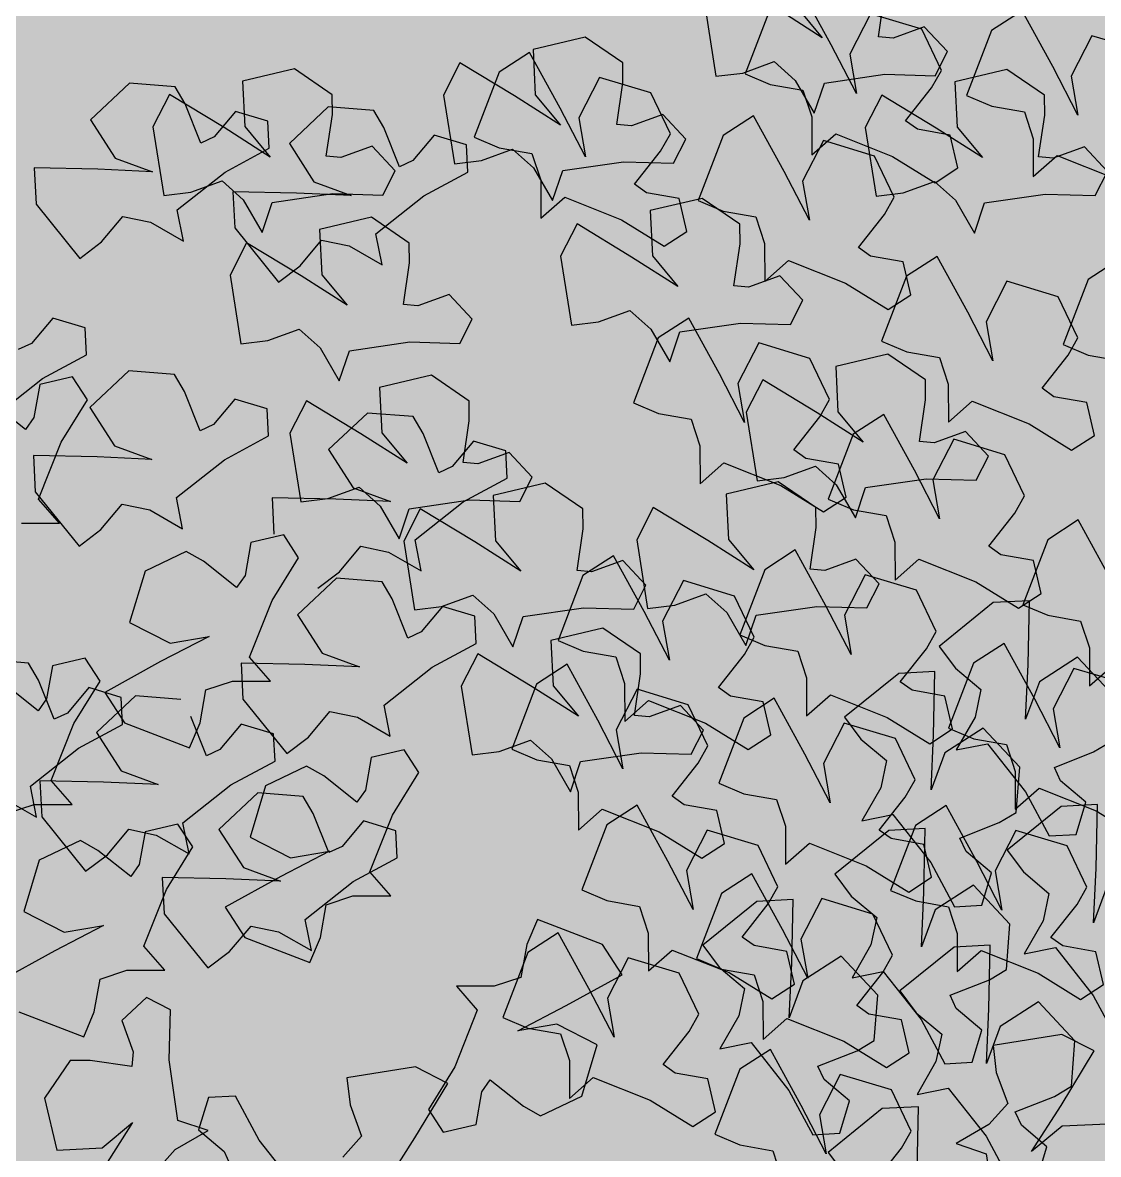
# Model space of a CAD drawing. Header units: millimetres. Extents: x 441061 to 442903, y 4515148 to 4515613.
# Drawn here: x 441697.005 to 441698.52, y 4515583.593 to 4515585.186 of the extents above; entities that cross this region are included whole.
import ezdxf

# ---------------------------------------------------------------- set-up
doc = ezdxf.new("R2010")
doc.units = ezdxf.units.MM
doc.layers.add('01_cesped', color=7, linetype='Continuous', true_color=0x659a66)
doc.layers.add('01_cipres', color=7, linetype='Continuous')
doc.layers.add('ARBOLES2', color=98, linetype='Continuous')

# ---------------------------------------------------------------- blocks, each defined once
blk = doc.blocks.new('A$C7D532128')
at = {"layer": 'ARBOLES2', "color": 96}
for p, q in [((0.61419, 0.75339), (0.60865, 0.79128)), ((0.99011, 0.77232), (0.97169, 0.74348)), ((0.6836, 0.77063), (0.66725, 0.74991)), ((0.74776, 0.75143), (0.74228, 0.76813)), ((1.13331, 0.76386), (1.12158, 0.75076)), ((1.14829, 0.73387), (1.16671, 0.76271)), ((0.56673, 0.73613), (0.58579, 0.75199)), ((0.58579, 0.75199), (0.56737, 0.72316)), ((0.63299, 0.74702), (0.61419, 0.75339)), ((0.7143, 0.75344), (0.73006, 0.72307)), ((0.7185, 0.72901), (0.7143, 0.75344)), ((0.76825, 0.74781), (0.74776, 0.75143)), ((1.00509, 0.74233), (1.01682, 0.75543)), ((1.12158, 0.75076), (1.10109, 0.73884)), ((1.19575, 0.75113), (1.16735, 0.74973)), ((1.20342, 0.71858), (1.19575, 0.75113)), ((0.6125, 0.7351), (0.63299, 0.74702)), ((0.66725, 0.74991), (0.66118, 0.73913)), ((0.78393, 0.74114), (0.76825, 0.74781)), ((0.97169, 0.74348), (0.95102, 0.70936)), ((1.16735, 0.74973), (1.14829, 0.73387)), ((0.66118, 0.73913), (0.67349, 0.71335)), ((0.76832, 0.70049), (0.78393, 0.74114)), ((1.0122, 0.72278), (1.00509, 0.74233)), ((1.10109, 0.73884), (1.11989, 0.73248)), ((0.53833, 0.73473), (0.56673, 0.73613)), ((0.60077, 0.722), (0.6125, 0.7351)), ((0.7978, 0.73633), (0.78357, 0.72708)), ((0.82445, 0.71986), (0.7978, 0.73633)), ((1.11989, 0.73248), (1.12543, 0.69458)), ((0.56737, 0.72316), (0.5467, 0.68904)), ((0.70551, 0.70371), (0.7185, 0.72901)), ((0.73006, 0.72307), (0.74927, 0.68812)), ((0.78357, 0.72708), (0.78837, 0.70652)), ((1.01428, 0.70586), (1.0122, 0.72278)), ((0.60788, 0.70245), (0.60077, 0.722)), ((0.86003, 0.70571), (0.82445, 0.71986)), ((0.87495, 0.71881), (0.86003, 0.70571)), ((0.87502, 0.6951), (0.87495, 0.71881)), ((1.18725, 0.69503), (1.20342, 0.71858)), ((0.67349, 0.71335), (0.70551, 0.70371)), ((0.95102, 0.70936), (0.97126, 0.69905)), ((0.60995, 0.68554), (0.60788, 0.70245)), ((0.78837, 0.70652), (0.80885, 0.7029)), ((0.80885, 0.7029), (0.81635, 0.6976)), ((0.97126, 0.69905), (1.01428, 0.70586)), ((0.67665, 0.69938), (0.66241, 0.69013)), ((0.7033, 0.68291), (0.67665, 0.69938)), ((0.74927, 0.68812), (0.76832, 0.70049)), ((0.81635, 0.6976), (0.79999, 0.67688)), ((0.8805, 0.6784), (0.87502, 0.6951)), ((1.12543, 0.69458), (1.12449, 0.66327)), ((1.14791, 0.68956), (1.14876, 0.6987)), ((1.14876, 0.6987), (1.17488, 0.6949)), ((1.17488, 0.6949), (1.18725, 0.69503)), ((0.5467, 0.68904), (0.56694, 0.67873)), ((0.66241, 0.69013), (0.66721, 0.66957)), ((1.15502, 0.67001), (1.14791, 0.68956)), ((0.56694, 0.67873), (0.60995, 0.68554)), ((0.73888, 0.66876), (0.7033, 0.68291)), ((0.75379, 0.68186), (0.73888, 0.66876)), ((0.75387, 0.65815), (0.75379, 0.68186)), ((0.84704, 0.68042), (0.8628, 0.65004)), ((0.85125, 0.65598), (0.84704, 0.68042)), ((0.79999, 0.67688), (0.79392, 0.6661)), ((0.90099, 0.67478), (0.8805, 0.6784)), ((0.91668, 0.66812), (0.90099, 0.67478)), ((0.66721, 0.66957), (0.6877, 0.66595)), ((0.6877, 0.66595), (0.69519, 0.66065)), ((0.79392, 0.6661), (0.80623, 0.64032)), ((0.90106, 0.62746), (0.91668, 0.66812)), ((1.13961, 0.65557), (1.15502, 0.67001)), ((0.69519, 0.66065), (0.67884, 0.63993)), ((1.12449, 0.66327), (1.13961, 0.65557)), ((0.55515, 0.65676), (0.54091, 0.64752)), ((0.5818, 0.6403), (0.55515, 0.65676)), ((0.74838, 0.65652), (0.73414, 0.64727)), ((0.77502, 0.64005), (0.74838, 0.65652)), ((0.75935, 0.64145), (0.75387, 0.65815)), ((0.83826, 0.63068), (0.85125, 0.65598)), ((0.54091, 0.64752), (0.54571, 0.62695)), ((0.73414, 0.64727), (0.73894, 0.62671)), ((0.8628, 0.65004), (0.88202, 0.61509)), ((0.61738, 0.62614), (0.5818, 0.6403)), ((0.6323, 0.63925), (0.61738, 0.62614)), ((0.63237, 0.61554), (0.6323, 0.63925)), ((0.67884, 0.63993), (0.67277, 0.62915)), ((0.72589, 0.64346), (0.74165, 0.61309)), ((0.73009, 0.61903), (0.72589, 0.64346)), ((0.77984, 0.63783), (0.75935, 0.64145)), ((0.81061, 0.6259), (0.77502, 0.64005)), ((0.79552, 0.63117), (0.77984, 0.63783)), ((0.80623, 0.64032), (0.83826, 0.63068)), ((0.82552, 0.639), (0.81061, 0.6259)), ((0.8256, 0.61529), (0.82552, 0.639)), ((0.77991, 0.59051), (0.79552, 0.63117)), ((1.10115, 0.63706), (1.08754, 0.6268)), ((1.12856, 0.60321), (1.10115, 0.63706)), ((0.54571, 0.62695), (0.5662, 0.62333)), ((0.5662, 0.62333), (0.5737, 0.61803)), ((0.67277, 0.62915), (0.68508, 0.60337)), ((0.73894, 0.62671), (0.75943, 0.62309)), ((0.75943, 0.62309), (0.76692, 0.61779)), ((0.88202, 0.61509), (0.90106, 0.62746)), ((1.03638, 0.62627), (1.04028, 0.6068)), ((1.05695, 0.61448), (1.03638, 0.62627)), ((1.08754, 0.6268), (1.07416, 0.61087)), ((0.5737, 0.61803), (0.55734, 0.59731)), ((0.7171, 0.59373), (0.73009, 0.61903)), ((0.76692, 0.61779), (0.75057, 0.59707)), ((0.63785, 0.59883), (0.63237, 0.61554)), ((0.74165, 0.61309), (0.76086, 0.57814)), ((0.83108, 0.59859), (0.8256, 0.61529)), ((1.07416, 0.61087), (1.05695, 0.61448)), ((0.68508, 0.60337), (0.7171, 0.59373)), ((1.04028, 0.6068), (1.01023, 0.58306)), ((1.12975, 0.58053), (1.12856, 0.60321)), ((0.55734, 0.59731), (0.55127, 0.58654)), ((0.60439, 0.60085), (0.62015, 0.57048)), ((0.6086, 0.57641), (0.60439, 0.60085)), ((0.65834, 0.59521), (0.63785, 0.59883)), ((0.67403, 0.58855), (0.65834, 0.59521)), ((0.75057, 0.59707), (0.7445, 0.58629)), ((0.79761, 0.60061), (0.81338, 0.57023)), ((0.80182, 0.57617), (0.79761, 0.60061)), ((0.85156, 0.59497), (0.83108, 0.59859)), ((0.86725, 0.58831), (0.85156, 0.59497)), ((0.66263, 0.58964), (0.6484, 0.58039)), ((0.65841, 0.5479), (0.67403, 0.58855)), ((0.68928, 0.57317), (0.66263, 0.58964)), ((0.76086, 0.57814), (0.77991, 0.59051)), ((0.85164, 0.54765), (0.86725, 0.58831)), ((0.55127, 0.58654), (0.56358, 0.56075)), ((0.7445, 0.58629), (0.75681, 0.56051)), ((1.01023, 0.58306), (0.98264, 0.56821)), ((1.05568, 0.5829), (1.08987, 0.58137)), ((1.07895, 0.57433), (1.05568, 0.5829)), ((1.08987, 0.58137), (1.12975, 0.58053)), ((0.5956, 0.55112), (0.6086, 0.57641)), ((0.6484, 0.58039), (0.6532, 0.55982)), ((0.78883, 0.55087), (0.80182, 0.57617)), ((1.09436, 0.55043), (1.07895, 0.57433)), ((1.17767, 0.57651), (1.16406, 0.56626)), ((1.20507, 0.54266), (1.17767, 0.57651)), ((0.62015, 0.57048), (0.63936, 0.53552)), ((0.72486, 0.55901), (0.68928, 0.57317)), ((0.73978, 0.57212), (0.72486, 0.55901)), ((0.73985, 0.54841), (0.73978, 0.57212)), ((0.79222, 0.5684), (0.77799, 0.55915)), ((0.81887, 0.55193), (0.79222, 0.5684)), ((0.81338, 0.57023), (0.83259, 0.53528)), ((0.98264, 0.56821), (0.98353, 0.55126)), ((0.56358, 0.56075), (0.5956, 0.55112)), ((0.6532, 0.55982), (0.67368, 0.5562)), ((0.75681, 0.56051), (0.78883, 0.55087)), ((1.00374, 0.54514), (1.01712, 0.56107)), ((1.01712, 0.56107), (1.02546, 0.56491)), ((1.02546, 0.56491), (1.03522, 0.54039)), ((1.1129, 0.56572), (1.11679, 0.54625)), ((1.13347, 0.55393), (1.1129, 0.56572)), ((1.16406, 0.56626), (1.15068, 0.55032)), ((0.54551, 0.53885), (0.51886, 0.55532)), ((0.67368, 0.5562), (0.68118, 0.5509)), ((0.77799, 0.55915), (0.78279, 0.53858)), ((1.15068, 0.55032), (1.13347, 0.55393)), ((0.63936, 0.53552), (0.65841, 0.5479)), ((0.68118, 0.5509), (0.66482, 0.53018)), ((0.74533, 0.5317), (0.73985, 0.54841)), ((0.85446, 0.53777), (0.81887, 0.55193)), ((0.83259, 0.53528), (0.85164, 0.54765)), ((0.86937, 0.55088), (0.85446, 0.53777)), ((0.86945, 0.52717), (0.86937, 0.55088)), ((0.98353, 0.55126), (1.00374, 0.54514)), ((1.07, 0.52751), (1.09436, 0.55043)), ((1.11679, 0.54625), (1.08674, 0.52251)), ((0.58109, 0.5247), (0.54551, 0.53885)), ((0.78279, 0.53858), (0.80328, 0.53497)), ((1.03522, 0.54039), (1.04152, 0.52974)), ((1.20627, 0.51998), (1.20507, 0.54266)), ((1.20832, 0.54285), (1.21221, 0.52338)), ((1.22889, 0.53106), (1.20832, 0.54285)), ((0.596, 0.5378), (0.58109, 0.5247)), ((0.59608, 0.5141), (0.596, 0.5378)), ((0.71187, 0.53372), (0.72763, 0.50335)), ((0.71608, 0.50928), (0.71187, 0.53372)), ((0.76582, 0.52808), (0.74533, 0.5317)), ((0.80328, 0.53497), (0.81077, 0.52966)), ((0.66482, 0.53018), (0.65875, 0.51941)), ((0.78151, 0.52142), (0.76582, 0.52808)), ((0.81077, 0.52966), (0.79442, 0.50894)), ((0.87493, 0.51046), (0.86945, 0.52717)), ((1.04152, 0.52974), (1.07, 0.52751)), ((0.65875, 0.51941), (0.67106, 0.49362)), ((0.76589, 0.48077), (0.78151, 0.52142)), ((1.08674, 0.52251), (1.05916, 0.50767)), ((1.1322, 0.52235), (1.16638, 0.52082)), ((1.15547, 0.51378), (1.1322, 0.52235)), ((1.16638, 0.52082), (1.20627, 0.51998)), ((1.21221, 0.52338), (1.18216, 0.49965)), ((0.60156, 0.49739), (0.59608, 0.5141)), ((0.84146, 0.51248), (0.85723, 0.48211)), ((0.84567, 0.48804), (0.84146, 0.51248)), ((0.89541, 0.50684), (0.87493, 0.51046)), ((1.17088, 0.48988), (1.15547, 0.51378)), ((0.70309, 0.48399), (0.71608, 0.50928)), ((0.72763, 0.50335), (0.74685, 0.46839)), ((0.79442, 0.50894), (0.78835, 0.49817)), ((0.9111, 0.50018), (0.89541, 0.50684)), ((1.05182, 0.50288), (1.03821, 0.49262)), ((1.07922, 0.46903), (1.05182, 0.50288)), ((1.05916, 0.50767), (1.06005, 0.49072)), ((1.09364, 0.50052), (1.10197, 0.50436)), ((1.10197, 0.50436), (1.11174, 0.47984)), ((0.5681, 0.49941), (0.58386, 0.46904)), ((0.5723, 0.47497), (0.5681, 0.49941)), ((0.62205, 0.49377), (0.60156, 0.49739)), ((0.64946, 0.49684), (0.63523, 0.4876)), ((0.67611, 0.48038), (0.64946, 0.49684)), ((0.76321, 0.50044), (0.74898, 0.4912)), ((0.78986, 0.48398), (0.76321, 0.50044)), ((0.78835, 0.49817), (0.80066, 0.47239)), ((0.89549, 0.45953), (0.9111, 0.50018)), ((1.08026, 0.48459), (1.09364, 0.50052)), ((1.18216, 0.49965), (1.15457, 0.4848)), ((0.63773, 0.48711), (0.62205, 0.49377)), ((0.67106, 0.49362), (0.70309, 0.48399)), ((0.74898, 0.4912), (0.75378, 0.47063)), ((0.98705, 0.49209), (0.99094, 0.47262)), ((1.00762, 0.4803), (0.98705, 0.49209)), ((1.03821, 0.49262), (1.02483, 0.47669)), ((1.06005, 0.49072), (1.08026, 0.48459)), ((1.14652, 0.46696), (1.17088, 0.48988)), ((0.62212, 0.44645), (0.63773, 0.48711)), ((0.63523, 0.4876), (0.64002, 0.46703)), ((0.82545, 0.46982), (0.78986, 0.48398)), ((0.84036, 0.48293), (0.82545, 0.46982)), ((0.83268, 0.46275), (0.84567, 0.48804)), ((0.84044, 0.45922), (0.84036, 0.48293)), ((0.85723, 0.48211), (0.87644, 0.44715)), ((1.15457, 0.4848), (1.15546, 0.46785)), ((1.18905, 0.47766), (1.19739, 0.4815)), ((1.19739, 0.4815), (1.20716, 0.45697)), ((0.55931, 0.44968), (0.5723, 0.47497)), ((0.71169, 0.46622), (0.67611, 0.48038)), ((0.72661, 0.47933), (0.71169, 0.46622)), ((0.72668, 0.45562), (0.72661, 0.47933)), ((0.74685, 0.46839), (0.76589, 0.48077)), ((1.02483, 0.47669), (1.00762, 0.4803)), ((1.17567, 0.46172), (1.18905, 0.47766)), ((0.58386, 0.46904), (0.60307, 0.43408)), ((0.75378, 0.47063), (0.77427, 0.46701)), ((0.80066, 0.47239), (0.83268, 0.46275)), ((0.99094, 0.47262), (0.96089, 0.44888)), ((1.08041, 0.44634), (1.07922, 0.46903)), ((1.11804, 0.46919), (1.14652, 0.46696)), ((1.15546, 0.46785), (1.17567, 0.46172)), ((0.54957, 0.46052), (0.53466, 0.44742)), ((0.54965, 0.43681), (0.54957, 0.46052)), ((0.64002, 0.46703), (0.66051, 0.46341)), ((0.66051, 0.46341), (0.66801, 0.45811)), ((0.78176, 0.46171), (0.76541, 0.44099)), ((0.77427, 0.46701), (0.78176, 0.46171)), ((0.52729, 0.45931), (0.55931, 0.44968)), ((0.66801, 0.45811), (0.65165, 0.43739)), ((0.73216, 0.43891), (0.72668, 0.45562)), ((0.84592, 0.44251), (0.84044, 0.45922)), ((0.87644, 0.44715), (0.89549, 0.45953)), ((1.20716, 0.45697), (1.21345, 0.44633)), ((0.60307, 0.43408), (0.62212, 0.44645)), ((0.96089, 0.44888), (0.93331, 0.43403)), ((1.00635, 0.44872), (1.04053, 0.44718)), ((1.02962, 0.44014), (1.00635, 0.44872)), ((1.04053, 0.44718), (1.08041, 0.44634)), ((1.21345, 0.44633), (1.24194, 0.4441)), ((0.6987, 0.44093), (0.71446, 0.41056)), ((0.70291, 0.41649), (0.6987, 0.44093)), ((0.76541, 0.44099), (0.75933, 0.43022)), ((0.81245, 0.44453), (0.82822, 0.41416)), ((0.81666, 0.42009), (0.81245, 0.44453)), ((0.8664, 0.43889), (0.84592, 0.44251)), ((1.04503, 0.41625), (1.02962, 0.44014)), ((0.55513, 0.42011), (0.54965, 0.43681)), ((0.65165, 0.43739), (0.64558, 0.42662)), ((0.75265, 0.43529), (0.73216, 0.43891)), ((0.76834, 0.42863), (0.75265, 0.43529)), ((0.88209, 0.43223), (0.8664, 0.43889)), ((0.86648, 0.39158), (0.88209, 0.43223)), ((0.93331, 0.43403), (0.9342, 0.41708)), ((0.64558, 0.42662), (0.65789, 0.40083)), ((0.75272, 0.38798), (0.76834, 0.42863)), ((0.75933, 0.43022), (0.77164, 0.40443)), ((0.95441, 0.41096), (0.96778, 0.42689)), ((0.96778, 0.42689), (0.97612, 0.43073)), ((0.97612, 0.43073), (0.98589, 0.40621)), ((0.57561, 0.41649), (0.55513, 0.42011)), ((0.80367, 0.3948), (0.81666, 0.42009)), ((0.5913, 0.40983), (0.57561, 0.41649)), ((0.59411, 0.41204), (0.57988, 0.40279)), ((0.62076, 0.39557), (0.59411, 0.41204)), ((0.68992, 0.3912), (0.70291, 0.41649)), ((0.82822, 0.41416), (0.84743, 0.3792)), ((0.9342, 0.41708), (0.95441, 0.41096)), ((1.02067, 0.39333), (1.04503, 0.41625)), ((0.57569, 0.36917), (0.5913, 0.40983)), ((0.71446, 0.41056), (0.73367, 0.3756)), ((0.77164, 0.40443), (0.80367, 0.3948)), ((0.98589, 0.40621), (0.99219, 0.39556)), ((0.57988, 0.40279), (0.58468, 0.38222)), ((0.65789, 0.40083), (0.68992, 0.3912)), ((1.03245, 0.39948), (1.01883, 0.38922)), ((0.53743, 0.39175), (0.55664, 0.3568)), ((0.65634, 0.38141), (0.62076, 0.39557)), ((0.67126, 0.39452), (0.65634, 0.38141)), ((0.67133, 0.37081), (0.67126, 0.39452)), ((0.84743, 0.3792), (0.86648, 0.39158)), ((0.99219, 0.39556), (1.02067, 0.39333)), ((0.73367, 0.3756), (0.75272, 0.38798)), ((0.96768, 0.38869), (0.97157, 0.36922)), ((0.98825, 0.3769), (0.96768, 0.38869)), ((1.01883, 0.38922), (1.00546, 0.37329)), ((0.58468, 0.38222), (0.60516, 0.37861)), ((0.60516, 0.37861), (0.61266, 0.3733)), ((1.00546, 0.37329), (0.98825, 0.3769)), ((0.55664, 0.3568), (0.57569, 0.36917)), ((0.61266, 0.3733), (0.59631, 0.35258)), ((0.67682, 0.3541), (0.67133, 0.37081)), ((0.97157, 0.36922), (0.94152, 0.34548)), ((1.18173, 0.37313), (1.16812, 0.36287)), ((1.20914, 0.33928), (1.18173, 0.37313)), ((1.06104, 0.34295), (1.05985, 0.36563)), ((1.11697, 0.36234), (1.12086, 0.34287)), ((1.13753, 0.35055), (1.11697, 0.36234)), ((1.16812, 0.36287), (1.15474, 0.34694)), ((0.64335, 0.35612), (0.65911, 0.32575)), ((0.64756, 0.33168), (0.64335, 0.35612)), ((0.6973, 0.35048), (0.67682, 0.3541)), ((0.59631, 0.35258), (0.59023, 0.34181)), ((0.71299, 0.34382), (0.6973, 0.35048)), ((0.71609, 0.35177), (0.70185, 0.34252)), ((0.74274, 0.3353), (0.71609, 0.35177)), ((1.15474, 0.34694), (1.13753, 0.35055)), ((0.59023, 0.34181), (0.60254, 0.31603)), ((0.69738, 0.30317), (0.71299, 0.34382)), ((0.70185, 0.34252), (0.70665, 0.32195)), ((0.94152, 0.34548), (0.91393, 0.33063)), ((0.98698, 0.34532), (1.02116, 0.34378)), ((1.01025, 0.33675), (0.98698, 0.34532)), ((1.02116, 0.34378), (1.06104, 0.34295)), ((1.12086, 0.34287), (1.09081, 0.31913)), ((0.77832, 0.32114), (0.74274, 0.3353)), ((0.79323, 0.33425), (0.77832, 0.32114)), ((0.79331, 0.31054), (0.79323, 0.33425)), ((1.02565, 0.31285), (1.01025, 0.33675)), ((1.21033, 0.3166), (1.20914, 0.33928)), ((0.63457, 0.30639), (0.64756, 0.33168)), ((0.65911, 0.32575), (0.67833, 0.29079)), ((0.91393, 0.33063), (0.91483, 0.31368)), ((0.94841, 0.32349), (0.95675, 0.32733)), ((0.95675, 0.32733), (0.96652, 0.30281)), ((0.70665, 0.32195), (0.72714, 0.31834)), ((0.93503, 0.30756), (0.94841, 0.32349)), ((1.09081, 0.31913), (1.06322, 0.30429)), ((1.13626, 0.31897), (1.17045, 0.31744)), ((1.15953, 0.3104), (1.13626, 0.31897)), ((0.56076, 0.31319), (0.54652, 0.30394)), ((0.5874, 0.29672), (0.56076, 0.31319)), ((0.60254, 0.31603), (0.63457, 0.30639)), ((0.73463, 0.31303), (0.71828, 0.29231)), ((0.72714, 0.31834), (0.73463, 0.31303)), ((0.91483, 0.31368), (0.93503, 0.30756)), ((1.0013, 0.28993), (1.02565, 0.31285)), ((1.17045, 0.31744), (1.21033, 0.3166)), ((0.79879, 0.29383), (0.79331, 0.31054)), ((1.17494, 0.2865), (1.15953, 0.3104)), ((0.54652, 0.30394), (0.55132, 0.28338)), ((0.67833, 0.29079), (0.69738, 0.30317)), ((0.96652, 0.30281), (0.97281, 0.29216)), ((1.06322, 0.30429), (1.06411, 0.28733)), ((1.0977, 0.29714), (1.10604, 0.30098)), ((1.10604, 0.30098), (1.1158, 0.27646)), ((0.62299, 0.28257), (0.5874, 0.29672)), ((0.6379, 0.29567), (0.62299, 0.28257)), ((0.63798, 0.27196), (0.6379, 0.29567)), ((0.71828, 0.29231), (0.71221, 0.28154)), ((0.76533, 0.29585), (0.78109, 0.26548)), ((0.76953, 0.27141), (0.76533, 0.29585)), ((0.81928, 0.29021), (0.79879, 0.29383)), ((0.97281, 0.29216), (1.0013, 0.28993)), ((1.08432, 0.28121), (1.0977, 0.29714)), ((1.23477, 0.29215), (1.20472, 0.26841)), ((0.55132, 0.28338), (0.57181, 0.27976)), ((0.83496, 0.28355), (0.81928, 0.29021)), ((0.81935, 0.2429), (0.83496, 0.28355)), ((1.06411, 0.28733), (1.08432, 0.28121)), ((1.15058, 0.26358), (1.17494, 0.2865)), ((0.57181, 0.27976), (0.5793, 0.27446)), ((0.71221, 0.28154), (0.72452, 0.25576)), ((1.1158, 0.27646), (1.1221, 0.26581)), ((0.5793, 0.27446), (0.56295, 0.25374)), ((0.64346, 0.25526), (0.63798, 0.27196)), ((0.75654, 0.24612), (0.76953, 0.27141)), ((0.78109, 0.26548), (0.8003, 0.23052)), ((1.1221, 0.26581), (1.15058, 0.26358)), ((1.20472, 0.26841), (1.17713, 0.25357)), ((0.55041, 0.25372), (0.52993, 0.25734)), ((0.60999, 0.25728), (0.62576, 0.22691)), ((0.6142, 0.23284), (0.60999, 0.25728)), ((0.66394, 0.25164), (0.64346, 0.25526)), ((0.72452, 0.25576), (0.75654, 0.24612)), ((0.5661, 0.24706), (0.55041, 0.25372)), ((0.56295, 0.25374), (0.55688, 0.24296)), ((0.67963, 0.24498), (0.66394, 0.25164)), ((1.17713, 0.25357), (1.17802, 0.23662)), ((1.21161, 0.24642), (1.21995, 0.25026)), ((0.55049, 0.2064), (0.5661, 0.24706)), ((0.55688, 0.24296), (0.56919, 0.21718)), ((0.66402, 0.20432), (0.67963, 0.24498)), ((0.8003, 0.23052), (0.81935, 0.2429)), ((1.19823, 0.23049), (1.21161, 0.24642)), ((1.17802, 0.23662), (1.19823, 0.23049)), ((0.60121, 0.20755), (0.6142, 0.23284)), ((0.62576, 0.22691), (0.64497, 0.19195)), ((0.67561, 0.22518), (0.66138, 0.21593)), ((0.70226, 0.20871), (0.67561, 0.22518)), ((0.56919, 0.21718), (0.60121, 0.20755)), ((0.66138, 0.21593), (0.66618, 0.19537)), ((0.53144, 0.19403), (0.55049, 0.2064)), ((0.73784, 0.19456), (0.70226, 0.20871)), ((0.75276, 0.20766), (0.73784, 0.19456)), ((0.75283, 0.18395), (0.75276, 0.20766)), ((1.05699, 0.20801), (1.04338, 0.19776)), ((1.08439, 0.17416), (1.05699, 0.20801)), ((0.64497, 0.19195), (0.66402, 0.20432)), ((0.66618, 0.19537), (0.68666, 0.19175)), ((0.68666, 0.19175), (0.69416, 0.18645)), ((0.99222, 0.19722), (0.99611, 0.17775)), ((1.01279, 0.18543), (0.99222, 0.19722)), ((1.04338, 0.19776), (1.03, 0.18182)), ((1.18129, 0.19317), (1.16768, 0.18292)), ((1.20869, 0.15932), (1.18129, 0.19317)), ((0.69416, 0.18645), (0.6778, 0.16573)), ((0.81569, 0.18557), (0.80146, 0.17632)), ((0.84234, 0.1691), (0.81569, 0.18557)), ((1.03, 0.18182), (1.01279, 0.18543)), ((0.75831, 0.16725), (0.75283, 0.18395)), ((0.99611, 0.17775), (0.96606, 0.15401)), ((1.11652, 0.18238), (1.12042, 0.16291)), ((1.13709, 0.17059), (1.11652, 0.18238)), ((1.16768, 0.18292), (1.1543, 0.16698)), ((0.80146, 0.17632), (0.80626, 0.15576)), ((1.08558, 0.15148), (1.08439, 0.17416)), ((1.1543, 0.16698), (1.13709, 0.17059)), ((0.6778, 0.16573), (0.67173, 0.15495)), ((0.72485, 0.16927), (0.74061, 0.1389)), ((0.72906, 0.14483), (0.72485, 0.16927)), ((0.7788, 0.16363), (0.75831, 0.16725)), ((0.79449, 0.15697), (0.7788, 0.16363)), ((0.87793, 0.15495), (0.84234, 0.1691)), ((0.89284, 0.16805), (0.87793, 0.15495)), ((0.89292, 0.14435), (0.89284, 0.16805)), ((1.12042, 0.16291), (1.09037, 0.13917)), ((0.77887, 0.11631), (0.79449, 0.15697)), ((1.20989, 0.13664), (1.20869, 0.15932)), ((0.67173, 0.15495), (0.68404, 0.12917)), ((0.80626, 0.15576), (0.82675, 0.15214)), ((0.82675, 0.15214), (0.83424, 0.14684)), ((0.96606, 0.15401), (0.93848, 0.13917)), ((1.01152, 0.15385), (1.0457, 0.15232)), ((1.03479, 0.14528), (1.01152, 0.15385)), ((1.0457, 0.15232), (1.08558, 0.15148)), ((0.56981, 0.12891), (0.53423, 0.14306)), ((0.58473, 0.14201), (0.56981, 0.12891)), ((0.5848, 0.1183), (0.58473, 0.14201)), ((0.64616, 0.14587), (0.63192, 0.13662)), ((0.67281, 0.1294), (0.64616, 0.14587)), ((0.71607, 0.11954), (0.72906, 0.14483)), ((0.83424, 0.14684), (0.81789, 0.12612)), ((0.8984, 0.12764), (0.89292, 0.14435)), ((1.0502, 0.12138), (1.03479, 0.14528)), ((0.63192, 0.13662), (0.63672, 0.11606)), ((0.74061, 0.1389), (0.75982, 0.10394)), ((0.93848, 0.13917), (0.93937, 0.12222)), ((0.97295, 0.13202), (0.98129, 0.13586)), ((0.98129, 0.13586), (0.99106, 0.11134)), ((1.09037, 0.13917), (1.06278, 0.12433)), ((1.13582, 0.13901), (1.17001, 0.13748)), ((1.15909, 0.13044), (1.13582, 0.13901)), ((1.17001, 0.13748), (1.20989, 0.13664)), ((0.70839, 0.11525), (0.67281, 0.1294)), ((0.68404, 0.12917), (0.71607, 0.11954)), ((0.7233, 0.12835), (0.70839, 0.11525)), ((0.72338, 0.10464), (0.7233, 0.12835)), ((0.86493, 0.12966), (0.8807, 0.09929)), ((0.86914, 0.10522), (0.86493, 0.12966)), ((0.91888, 0.12402), (0.8984, 0.12764)), ((0.95958, 0.11609), (0.97295, 0.13202)), ((1.1745, 0.10654), (1.15909, 0.13044)), ((0.81789, 0.12612), (0.81182, 0.11534)), ((0.93457, 0.11736), (0.91888, 0.12402)), ((0.93937, 0.12222), (0.95958, 0.11609)), ((1.02584, 0.09846), (1.0502, 0.12138)), ((1.06278, 0.12433), (1.06367, 0.10738)), ((1.09726, 0.11718), (1.1056, 0.12102)), ((1.1056, 0.12102), (1.11536, 0.0965)), ((0.59029, 0.1016), (0.5848, 0.1183)), ((0.63672, 0.11606), (0.65721, 0.11244)), ((0.75982, 0.10394), (0.77887, 0.11631)), ((0.81182, 0.11534), (0.82413, 0.08956)), ((0.91896, 0.0767), (0.93457, 0.11736)), ((1.08388, 0.10125), (1.09726, 0.11718)), ((0.6647, 0.10714), (0.64835, 0.08642)), ((0.65721, 0.11244), (0.6647, 0.10714)), ((0.99106, 0.11134), (0.99736, 0.10069)), ((1.06367, 0.10738), (1.08388, 0.10125)), ((1.15014, 0.08362), (1.1745, 0.10654)), ((0.55682, 0.10361), (0.57258, 0.07324)), ((0.56103, 0.07918), (0.55682, 0.10361)), ((0.61077, 0.09798), (0.59029, 0.1016)), ((0.72886, 0.08794), (0.72338, 0.10464)), ((0.85615, 0.07993), (0.86914, 0.10522)), ((0.8807, 0.09929), (0.89991, 0.06433)), ((0.99736, 0.10069), (1.02584, 0.09846)), ((0.62646, 0.09132), (0.61077, 0.09798)), ((1.11536, 0.0965), (1.12166, 0.08585)), ((0.61085, 0.05066), (0.62646, 0.09132)), ((0.64835, 0.08642), (0.64228, 0.07564)), ((0.6954, 0.08996), (0.71116, 0.05959)), ((0.6996, 0.06552), (0.6954, 0.08996)), ((0.74935, 0.08432), (0.72886, 0.08794)), ((0.82413, 0.08956), (0.85615, 0.07993)), ((1.12166, 0.08585), (1.15014, 0.08362)), ((0.54804, 0.05388), (0.56103, 0.07918)), ((0.76503, 0.07766), (0.74935, 0.08432)), ((0.57258, 0.07324), (0.5918, 0.03829)), ((0.64228, 0.07564), (0.65459, 0.04986)), ((0.74942, 0.037), (0.76503, 0.07766)), ((0.89991, 0.06433), (0.91896, 0.0767)), ((0.68661, 0.04023), (0.6996, 0.06552)), ((0.51601, 0.06352), (0.54804, 0.05388)), ((0.71116, 0.05959), (0.73037, 0.02463)), ((0.5918, 0.03829), (0.61085, 0.05066)), ((0.65459, 0.04986), (0.68661, 0.04023))]:
    blk.add_line(p, q, dxfattribs=at)
at = {"layer": 'ARBOLES2'}
for p, q in [((1.04527, 0.77499), (1.069, 0.74494)), ((0.58241, 0.76912), (0.57629, 0.74891)), ((0.61421, 0.74242), (0.59936, 0.77001)), ((0.71316, 0.75254), (0.7029, 0.76615)), ((0.65746, 0.76382), (0.65662, 0.72394)), ((1.09099, 0.75183), (1.08715, 0.76017)), ((0.67931, 0.72513), (0.71316, 0.75254)), ((1.10693, 0.73845), (1.09099, 0.75183)), ((0.57629, 0.74891), (0.59222, 0.73553)), ((1.069, 0.74494), (1.08385, 0.71735)), ((0.63795, 0.71237), (0.61421, 0.74242)), ((0.70581, 0.74054), (0.69968, 0.72033)), ((0.72276, 0.74143), (0.70581, 0.74054)), ((0.7376, 0.71384), (0.72276, 0.74143)), ((0.95397, 0.73992), (0.9334, 0.73512)), ((0.96321, 0.72568), (0.95397, 0.73992)), ((1.1008, 0.71824), (1.10693, 0.73845)), ((0.59222, 0.73553), (0.59606, 0.72719)), ((0.89299, 0.72956), (0.8672, 0.71725)), ((0.90376, 0.72349), (0.89299, 0.72956)), ((0.9334, 0.73512), (0.92978, 0.71463)), ((0.59606, 0.72719), (0.57154, 0.71742)), ((0.65662, 0.72394), (0.67931, 0.72513)), ((0.92448, 0.70714), (0.90376, 0.72349)), ((0.94674, 0.69903), (0.96321, 0.72568)), ((0.57154, 0.71742), (0.56089, 0.71113)), ((0.65741, 0.71626), (0.63795, 0.71237)), ((0.64563, 0.69569), (0.65741, 0.71626)), ((0.69968, 0.72033), (0.71562, 0.70695)), ((0.8672, 0.71725), (0.85757, 0.68523)), ((1.08385, 0.71735), (1.1008, 0.71824)), ((0.56089, 0.71113), (0.55866, 0.68264)), ((0.76134, 0.6838), (0.7376, 0.71384)), ((0.92978, 0.71463), (0.92448, 0.70714)), ((0.71562, 0.70695), (0.71946, 0.69861)), ((0.60547, 0.6737), (0.61405, 0.69696)), ((0.61405, 0.69696), (0.61251, 0.66278)), ((0.6231, 0.69614), (0.61697, 0.67593)), ((0.64005, 0.69703), (0.6231, 0.69614)), ((0.6549, 0.66944), (0.64005, 0.69703)), ((0.64202, 0.67848), (0.64563, 0.69569)), ((0.71946, 0.69861), (0.69493, 0.68885)), ((0.93259, 0.66345), (0.94674, 0.69903)), ((0.69493, 0.68885), (0.68429, 0.68255)), ((0.78081, 0.68769), (0.76134, 0.6838)), ((0.76902, 0.66712), (0.78081, 0.68769)), ((0.5472, 0.65439), (0.53235, 0.68197)), ((0.55866, 0.68264), (0.58158, 0.65829)), ((0.68429, 0.68255), (0.68206, 0.65407)), ((0.85757, 0.68523), (0.88286, 0.67224)), ((1.17887, 0.68021), (1.17221, 0.66452)), ((1.21953, 0.6646), (1.17887, 0.68021)), ((0.58158, 0.65829), (0.60547, 0.6737)), ((0.61697, 0.67593), (0.63291, 0.66255)), ((0.65795, 0.66511), (0.64202, 0.67848)), ((0.9073, 0.67644), (0.87693, 0.66068)), ((0.88286, 0.67224), (0.9073, 0.67644)), ((0.67863, 0.63939), (0.6549, 0.66944)), ((0.72887, 0.64512), (0.73744, 0.66839)), ((0.73744, 0.66839), (0.73591, 0.63421)), ((0.76542, 0.64991), (0.76902, 0.66712)), ((0.61251, 0.66278), (0.61167, 0.6229)), ((0.63291, 0.66255), (0.63675, 0.65421)), ((0.66821, 0.65149), (0.65795, 0.66511)), ((0.87693, 0.66068), (0.84197, 0.64147)), ((0.9457, 0.64854), (0.93259, 0.66345)), ((1.17221, 0.66452), (1.16859, 0.64403)), ((0.57093, 0.62434), (0.5472, 0.65439)), ((0.63675, 0.65421), (0.61222, 0.64444)), ((0.63436, 0.62409), (0.66821, 0.65149)), ((0.68206, 0.65407), (0.70497, 0.62971)), ((0.61222, 0.64444), (0.60158, 0.63815)), ((0.70497, 0.62971), (0.72887, 0.64512)), ((0.78135, 0.63653), (0.76542, 0.64991)), ((0.90528, 0.64298), (0.92199, 0.64846)), ((0.92199, 0.64846), (0.9457, 0.64854)), ((1.19694, 0.62633), (1.2319, 0.64555)), ((0.60158, 0.63815), (0.59935, 0.60966)), ((0.6981, 0.64328), (0.67863, 0.63939)), ((0.68631, 0.62271), (0.6981, 0.64328)), ((0.84197, 0.64147), (0.85434, 0.62242)), ((0.90166, 0.62249), (0.90528, 0.64298)), ((1.15189, 0.63855), (1.12818, 0.63848)), ((1.12818, 0.63848), (1.14128, 0.62356)), ((1.16859, 0.64403), (1.15189, 0.63855)), ((0.73591, 0.63421), (0.73507, 0.59432)), ((0.7916, 0.62292), (0.78135, 0.63653)), ((1.03736, 0.63369), (1.0307, 0.61801)), ((1.07802, 0.61808), (1.03736, 0.63369)), ((0.5904, 0.62823), (0.57093, 0.62434)), ((0.57861, 0.60766), (0.5904, 0.62823)), ((0.61167, 0.6229), (0.63436, 0.62409)), ((0.64616, 0.60071), (0.65474, 0.62398)), ((0.65474, 0.62398), (0.6532, 0.5898)), ((1.14128, 0.62356), (1.12713, 0.58798)), ((1.16657, 0.61057), (1.19694, 0.62633)), ((0.68271, 0.6055), (0.68631, 0.62271)), ((0.75775, 0.59552), (0.7916, 0.62292)), ((0.85434, 0.62242), (0.895, 0.60681)), ((0.895, 0.60681), (0.90166, 0.62249)), ((1.0307, 0.61801), (1.02708, 0.59752)), ((1.09039, 0.59903), (1.07802, 0.61808)), ((0.53846, 0.58566), (0.54704, 0.60893)), ((0.54704, 0.60893), (0.5455, 0.57475)), ((0.59935, 0.60966), (0.62226, 0.58531)), ((1.19101, 0.61478), (1.16657, 0.61057)), ((1.2163, 0.60179), (1.19101, 0.61478)), ((0.57501, 0.59045), (0.57861, 0.60766)), ((0.69864, 0.59213), (0.68271, 0.6055)), ((0.61701, 0.59789), (0.61089, 0.57768)), ((0.63396, 0.59878), (0.61701, 0.59789)), ((0.62226, 0.58531), (0.64616, 0.60071)), ((0.64881, 0.5712), (0.63396, 0.59878)), ((0.73507, 0.59432), (0.75775, 0.59552)), ((1.02708, 0.59752), (1.01038, 0.59204)), ((1.05543, 0.57982), (1.09039, 0.59903)), ((1.20667, 0.56976), (1.2163, 0.60179)), ((0.59094, 0.57707), (0.57501, 0.59045)), ((0.6532, 0.5898), (0.65236, 0.54992)), ((0.70889, 0.57851), (0.69864, 0.59213)), ((1.01038, 0.59204), (0.98667, 0.59196)), ((0.98667, 0.59196), (0.99977, 0.57705)), ((1.12713, 0.58798), (1.11066, 0.56133)), ((0.5455, 0.57475), (0.54466, 0.53487)), ((0.60119, 0.56346), (0.59094, 0.57707)), ((0.61089, 0.57768), (0.62682, 0.56431)), ((0.67505, 0.55111), (0.70889, 0.57851)), ((0.99977, 0.57705), (0.98562, 0.54147)), ((1.02506, 0.56406), (1.05543, 0.57982)), ((1.14409, 0.57238), (1.14939, 0.57988)), ((1.14939, 0.57988), (1.17011, 0.56352)), ((0.67255, 0.54115), (0.64881, 0.5712)), ((1.0495, 0.56826), (1.02506, 0.56406)), ((1.07479, 0.55527), (1.0495, 0.56826)), ((1.14047, 0.5519), (1.14409, 0.57238)), ((1.18089, 0.55745), (1.20667, 0.56976)), ((0.56735, 0.53606), (0.60119, 0.56346)), ((0.62682, 0.56431), (0.63066, 0.55597)), ((1.11066, 0.56133), (1.11991, 0.5471)), ((1.17011, 0.56352), (1.18089, 0.55745)), ((0.55791, 0.55355), (0.55179, 0.53334)), ((0.57486, 0.55444), (0.55791, 0.55355)), ((0.58971, 0.52686), (0.57486, 0.55444)), ((0.63066, 0.55597), (0.60614, 0.5462)), ((1.06516, 0.52325), (1.07479, 0.55527)), ((0.60614, 0.5462), (0.59549, 0.5399)), ((0.65236, 0.54992), (0.67505, 0.55111)), ((1.11991, 0.5471), (1.14047, 0.5519)), ((0.59549, 0.5399), (0.59326, 0.51142)), ((0.69202, 0.54504), (0.67255, 0.54115)), ((0.68023, 0.52447), (0.69202, 0.54504)), ((0.98562, 0.54147), (0.96915, 0.51482)), ((1.22656, 0.54032), (1.20985, 0.53483)), ((0.54466, 0.53487), (0.56735, 0.53606)), ((0.55179, 0.53334), (0.56772, 0.51996)), ((1.00258, 0.52587), (1.00788, 0.53336)), ((1.00788, 0.53336), (1.0286, 0.51701)), ((1.20985, 0.53483), (1.18614, 0.53476)), ((1.18614, 0.53476), (1.19925, 0.51984)), ((0.61345, 0.49681), (0.58971, 0.52686)), ((0.64007, 0.50247), (0.64865, 0.52574)), ((0.64865, 0.52574), (0.64711, 0.49156)), ((0.67662, 0.50726), (0.68023, 0.52447)), ((0.87435, 0.52682), (0.86798, 0.50802)), ((0.88627, 0.50633), (0.87435, 0.52682)), ((0.99896, 0.50538), (1.00258, 0.52587)), ((0.56772, 0.51996), (0.57156, 0.51162)), ((1.0286, 0.51701), (1.03938, 0.51094)), ((1.03938, 0.51094), (1.06516, 0.52325)), ((1.19925, 0.51984), (1.18509, 0.48426)), ((0.57156, 0.51162), (0.54704, 0.50186)), ((0.59326, 0.51142), (0.61618, 0.48706)), ((0.96915, 0.51482), (0.9784, 0.50058)), ((0.69255, 0.49388), (0.67662, 0.50726)), ((0.79878, 0.50342), (0.79107, 0.48829)), ((0.83009, 0.50248), (0.79878, 0.50342)), ((0.86798, 0.50802), (0.83009, 0.50248)), ((0.89937, 0.4946), (0.88627, 0.50633)), ((0.93583, 0.50378), (0.91892, 0.50171)), ((0.94264, 0.46077), (0.93583, 0.50378)), ((0.9784, 0.50058), (0.99896, 0.50538)), ((0.54704, 0.50186), (0.53639, 0.49556)), ((0.63292, 0.5007), (0.61345, 0.49681)), ((0.61618, 0.48706), (0.64007, 0.50247)), ((0.62113, 0.48013), (0.63292, 0.5007)), ((0.91892, 0.50171), (0.89937, 0.4946)), ((1.11268, 0.49934), (1.10602, 0.48366)), ((1.15333, 0.48373), (1.11268, 0.49934)), ((0.64711, 0.49156), (0.64627, 0.45168)), ((0.70281, 0.48027), (0.69255, 0.49388)), ((0.79107, 0.48829), (0.80551, 0.47288)), ((1.10602, 0.48366), (1.1024, 0.46317)), ((1.16571, 0.46468), (1.15333, 0.48373)), ((1.18509, 0.48426), (1.16863, 0.45761)), ((0.58097, 0.45813), (0.58955, 0.4814)), ((0.58955, 0.4814), (0.58801, 0.44722)), ((0.61752, 0.46292), (0.62113, 0.48013)), ((0.66896, 0.45287), (0.70281, 0.48027)), ((0.80551, 0.47288), (0.82506, 0.47999)), ((0.82506, 0.47999), (0.83421, 0.47915)), ((0.83421, 0.47915), (0.8304, 0.45303)), ((0.86938, 0.47962), (0.89821, 0.4612)), ((0.88524, 0.46056), (0.86938, 0.47962)), ((1.20206, 0.46866), (1.20736, 0.47616)), ((1.20736, 0.47616), (1.22808, 0.45981)), ((1.19844, 0.44818), (1.20206, 0.46866)), ((0.53416, 0.46708), (0.55708, 0.44272)), ((0.63345, 0.44954), (0.61752, 0.46292)), ((0.88664, 0.43216), (0.88524, 0.46056)), ((0.89821, 0.4612), (0.93233, 0.44053)), ((0.93233, 0.44053), (0.94264, 0.46077)), ((1.1024, 0.46317), (1.08569, 0.45769)), ((1.13075, 0.44547), (1.16571, 0.46468)), ((0.55708, 0.44272), (0.58097, 0.45813)), ((1.08569, 0.45769), (1.06198, 0.45761)), ((1.06198, 0.45761), (1.07509, 0.4427)), ((1.16863, 0.45761), (1.17787, 0.44338)), ((0.58801, 0.44722), (0.58717, 0.40733)), ((0.64371, 0.43593), (0.63345, 0.44954)), ((0.64627, 0.45168), (0.66896, 0.45287)), ((0.8304, 0.45303), (0.83053, 0.44066)), ((1.17787, 0.44338), (1.19844, 0.44818)), ((0.83053, 0.44066), (0.85408, 0.42449)), ((1.07509, 0.4427), (1.06093, 0.40712)), ((1.10038, 0.42971), (1.13075, 0.44547)), ((0.60986, 0.40853), (0.64371, 0.43593)), ((0.76453, 0.43528), (0.75817, 0.41648)), ((0.77645, 0.41479), (0.76453, 0.43528)), ((0.85408, 0.42449), (0.88664, 0.43216)), ((0.91034, 0.43613), (0.90398, 0.41732)), ((0.92226, 0.41563), (0.91034, 0.43613)), ((1.12482, 0.43391), (1.10038, 0.42971)), ((1.15011, 0.42092), (1.12482, 0.43391)), ((1.14047, 0.3889), (1.15011, 0.42092)), ((0.68896, 0.41188), (0.68126, 0.39676)), ((0.72028, 0.41094), (0.68896, 0.41188)), ((0.75817, 0.41648), (0.72028, 0.41094)), ((0.78955, 0.40306), (0.77645, 0.41479)), ((0.82602, 0.41224), (0.8091, 0.41017)), ((0.83283, 0.36923), (0.82602, 0.41224)), ((0.83477, 0.41272), (0.82707, 0.3976)), ((0.86608, 0.41179), (0.83477, 0.41272)), ((0.90398, 0.41732), (0.86608, 0.41179)), ((0.93536, 0.4039), (0.92226, 0.41563)), ((0.95491, 0.41101), (0.93536, 0.4039)), ((0.97183, 0.41309), (0.95491, 0.41101)), ((0.97863, 0.37007), (0.97183, 0.41309)), ((0.58717, 0.40733), (0.60986, 0.40853)), ((0.8091, 0.41017), (0.78955, 0.40306)), ((1.06093, 0.40712), (1.04446, 0.38047)), ((0.68126, 0.39676), (0.6957, 0.38135)), ((0.82707, 0.3976), (0.84151, 0.38219)), ((1.07789, 0.39152), (1.0832, 0.39901)), ((1.0832, 0.39901), (1.10392, 0.38266)), ((1.07428, 0.37103), (1.07789, 0.39152)), ((0.6957, 0.38135), (0.71525, 0.38846)), ((0.71525, 0.38846), (0.72439, 0.38761)), ((0.72439, 0.38761), (0.72059, 0.36149)), ((0.75956, 0.38808), (0.7884, 0.36966)), ((0.77543, 0.36902), (0.75956, 0.38808)), ((0.84151, 0.38219), (0.86106, 0.3893)), ((0.86106, 0.3893), (0.8702, 0.38845)), ((0.8702, 0.38845), (0.8664, 0.36233)), ((0.90537, 0.38892), (0.93421, 0.3705)), ((0.92123, 0.36986), (0.90537, 0.38892)), ((1.10392, 0.38266), (1.11469, 0.37659)), ((1.11469, 0.37659), (1.14047, 0.3889)), ((1.04446, 0.38047), (1.05371, 0.36623)), ((0.77682, 0.34062), (0.77543, 0.36902)), ((0.7884, 0.36966), (0.82252, 0.34899)), ((0.82252, 0.34899), (0.83283, 0.36923)), ((0.92263, 0.34146), (0.92123, 0.36986)), ((0.93421, 0.3705), (0.96832, 0.34983)), ((0.96832, 0.34983), (0.97863, 0.37007)), ((0.98154, 0.36862), (0.97518, 0.34981)), ((0.99346, 0.34812), (0.98154, 0.36862)), ((1.05371, 0.36623), (1.07428, 0.37103)), ((0.72059, 0.36149), (0.72072, 0.34912)), ((0.8664, 0.36233), (0.86652, 0.34997)), ((0.69606, 0.35542), (0.68969, 0.33662)), ((0.70798, 0.33493), (0.69606, 0.35542)), ((1.2178, 0.35883), (1.19409, 0.35876)), ((1.19409, 0.35876), (1.20719, 0.34384)), ((0.72072, 0.34912), (0.74427, 0.33295)), ((0.86652, 0.34997), (0.89008, 0.33379)), ((0.97518, 0.34981), (0.93728, 0.34428)), ((1.00656, 0.33639), (0.99346, 0.34812)), ((0.74427, 0.33295), (0.77682, 0.34062)), ((0.89008, 0.33379), (0.92263, 0.34146)), ((0.90597, 0.34521), (0.89827, 0.33009)), ((0.93728, 0.34428), (0.90597, 0.34521)), ((1.02611, 0.3435), (1.00656, 0.33639)), ((1.04303, 0.34558), (1.02611, 0.3435)), ((1.04983, 0.30256), (1.04303, 0.34558)), ((1.20719, 0.34384), (1.19304, 0.30826)), ((0.68969, 0.33662), (0.6518, 0.33108)), ((0.72108, 0.3232), (0.70798, 0.33493)), ((0.62049, 0.33202), (0.61278, 0.3169)), ((0.6518, 0.33108), (0.62049, 0.33202)), ((0.74063, 0.33031), (0.72108, 0.3232)), ((0.75754, 0.33239), (0.74063, 0.33031)), ((0.76435, 0.28937), (0.75754, 0.33239)), ((0.89827, 0.33009), (0.91271, 0.31468)), ((0.91271, 0.31468), (0.93226, 0.32179)), ((0.93226, 0.32179), (0.9414, 0.32094)), ((0.9414, 0.32094), (0.9376, 0.29482)), ((0.97657, 0.32141), (1.00541, 0.30299)), ((0.99243, 0.30235), (0.97657, 0.32141)), ((0.61278, 0.3169), (0.62722, 0.30149)), ((0.62722, 0.30149), (0.64677, 0.3086)), ((0.64677, 0.3086), (0.65592, 0.30775)), ((0.65592, 0.30775), (0.65211, 0.28163)), ((0.69109, 0.30822), (0.71992, 0.2898)), ((0.70695, 0.28916), (0.69109, 0.30822)), ((1.19304, 0.30826), (1.17657, 0.28161)), ((0.99383, 0.27395), (0.99243, 0.30235)), ((1.00541, 0.30299), (1.03952, 0.28232)), ((1.03952, 0.28232), (1.04983, 0.30256)), ((1.21, 0.29266), (1.2153, 0.30016)), ((1.2153, 0.30016), (1.23603, 0.2838)), ((0.9376, 0.29482), (0.93772, 0.28246)), ((1.20638, 0.27217), (1.21, 0.29266)), ((0.70834, 0.26076), (0.70695, 0.28916)), ((0.71992, 0.2898), (0.75404, 0.26913)), ((0.75404, 0.26913), (0.76435, 0.28937)), ((0.65211, 0.28163), (0.65224, 0.26926)), ((0.93772, 0.28246), (0.96128, 0.26628)), ((1.17657, 0.28161), (1.18582, 0.26737)), ((0.65224, 0.26926), (0.67579, 0.25309)), ((0.96128, 0.26628), (0.99383, 0.27395)), ((1.019, 0.26975), (1.01263, 0.25094)), ((1.03092, 0.24925), (1.019, 0.26975)), ((1.18582, 0.26737), (1.20638, 0.27217)), ((0.67579, 0.25309), (0.70834, 0.26076)), ((0.81217, 0.25796), (0.8058, 0.23916)), ((0.82409, 0.23747), (0.81217, 0.25796)), ((1.01263, 0.25094), (0.97474, 0.24541)), ((1.04402, 0.23753), (1.03092, 0.24925)), ((0.94343, 0.24635), (0.93572, 0.23122)), ((0.97474, 0.24541), (0.94343, 0.24635)), ((1.06357, 0.24464), (1.04402, 0.23753)), ((1.08049, 0.24671), (1.06357, 0.24464)), ((1.08729, 0.2037), (1.08049, 0.24671)), ((0.7366, 0.23456), (0.72889, 0.21943)), ((0.76791, 0.23362), (0.7366, 0.23456)), ((0.8058, 0.23916), (0.76791, 0.23362)), ((0.83719, 0.22574), (0.82409, 0.23747)), ((0.87366, 0.23492), (0.85674, 0.23285)), ((0.88046, 0.19191), (0.87366, 0.23492)), ((0.85674, 0.23285), (0.83719, 0.22574)), ((0.93572, 0.23122), (0.95016, 0.21581)), ((0.95016, 0.21581), (0.96971, 0.22292)), ((0.96971, 0.22292), (0.97886, 0.22208)), ((0.97886, 0.22208), (0.97505, 0.19596)), ((1.01403, 0.22254), (1.04286, 0.20412)), ((1.02989, 0.20348), (1.01403, 0.22254)), ((0.72889, 0.21943), (0.74333, 0.20402)), ((0.74333, 0.20402), (0.76288, 0.21113)), ((0.76288, 0.21113), (0.77203, 0.21029)), ((0.77203, 0.21029), (0.76822, 0.18417)), ((0.8072, 0.21076), (0.83603, 0.19234)), ((0.82306, 0.1917), (0.8072, 0.21076)), ((1.03129, 0.17508), (1.02989, 0.20348)), ((1.04286, 0.20412), (1.07698, 0.18345)), ((1.07698, 0.18345), (1.08729, 0.2037)), ((0.82446, 0.1633), (0.82306, 0.1917)), ((0.83603, 0.19234), (0.87015, 0.17167)), ((0.87015, 0.17167), (0.88046, 0.19191)), ((0.97505, 0.19596), (0.97518, 0.18359)), ((0.76822, 0.18417), (0.76835, 0.1718)), ((0.62158, 0.17734), (0.61521, 0.15853)), ((0.6335, 0.15684), (0.62158, 0.17734)), ((0.97518, 0.18359), (0.99873, 0.16741)), ((0.76835, 0.1718), (0.7919, 0.15563)), ((0.99873, 0.16741), (1.03129, 0.17508)), ((1.06722, 0.17698), (1.06085, 0.15817)), ((1.07913, 0.15649), (1.06722, 0.17698)), ((0.7919, 0.15563), (0.82446, 0.1633)), ((0.61521, 0.15853), (0.57732, 0.153)), ((0.6466, 0.14511), (0.6335, 0.15684)), ((0.88546, 0.15708), (0.87909, 0.13828)), ((0.89738, 0.13659), (0.88546, 0.15708)), ((1.06085, 0.15817), (1.02296, 0.15264)), ((1.09223, 0.14476), (1.07913, 0.15649)), ((0.54601, 0.15393), (0.5383, 0.13881)), ((0.57732, 0.153), (0.54601, 0.15393)), ((0.66615, 0.15222), (0.6466, 0.14511)), ((0.68306, 0.1543), (0.66615, 0.15222)), ((0.68987, 0.11128), (0.68306, 0.1543)), ((0.99165, 0.15358), (0.98394, 0.13845)), ((1.02296, 0.15264), (0.99165, 0.15358)), ((1.11179, 0.15187), (1.09223, 0.14476)), ((1.1287, 0.15394), (1.11179, 0.15187)), ((1.13551, 0.11093), (1.1287, 0.15394)), ((0.5383, 0.13881), (0.55274, 0.1234)), ((0.87909, 0.13828), (0.8412, 0.13274)), ((0.91048, 0.12486), (0.89738, 0.13659)), ((0.98394, 0.13845), (0.99838, 0.12304)), ((0.55274, 0.1234), (0.57229, 0.13051)), ((0.57229, 0.13051), (0.58144, 0.12967)), ((0.58144, 0.12967), (0.57763, 0.10354)), ((0.61661, 0.13013), (0.64544, 0.11171)), ((0.63247, 0.11107), (0.61661, 0.13013)), ((0.80989, 0.13368), (0.80219, 0.11856)), ((0.8412, 0.13274), (0.80989, 0.13368)), ((0.93003, 0.13197), (0.91048, 0.12486)), ((0.94695, 0.13405), (0.93003, 0.13197)), ((0.95375, 0.09103), (0.94695, 0.13405)), ((0.99838, 0.12304), (1.01793, 0.13015)), ((1.01793, 0.13015), (1.02707, 0.12931)), ((1.02707, 0.12931), (1.02327, 0.10319)), ((1.06224, 0.12978), (1.09108, 0.11135)), ((1.07811, 0.11072), (1.06224, 0.12978)), ((0.80219, 0.11856), (0.81662, 0.10315)), ((0.63387, 0.08267), (0.63247, 0.11107)), ((0.64544, 0.11171), (0.67956, 0.09104)), ((0.67956, 0.09104), (0.68987, 0.11128)), ((0.81662, 0.10315), (0.83618, 0.11026)), ((0.83618, 0.11026), (0.84532, 0.10941)), ((0.84532, 0.10941), (0.84151, 0.08329)), ((0.88049, 0.10988), (0.90932, 0.09146)), ((0.89635, 0.09082), (0.88049, 0.10988)), ((1.0795, 0.08232), (1.07811, 0.11072)), ((1.09108, 0.11135), (1.1252, 0.09069)), ((1.1252, 0.09069), (1.13551, 0.11093)), ((0.57763, 0.10354), (0.57776, 0.09118)), ((0.72181, 0.10233), (0.71544, 0.08353)), ((0.73373, 0.08184), (0.72181, 0.10233)), ((1.02327, 0.10319), (1.0234, 0.09082)), ((0.57776, 0.09118), (0.60131, 0.075)), ((0.89775, 0.06242), (0.89635, 0.09082)), ((0.90932, 0.09146), (0.94344, 0.07079)), ((0.94344, 0.07079), (0.95375, 0.09103)), ((1.0234, 0.09082), (1.04695, 0.07465)), ((0.60131, 0.075), (0.63387, 0.08267)), ((0.64624, 0.07893), (0.63853, 0.06381)), ((0.67755, 0.07799), (0.64624, 0.07893)), ((0.71544, 0.08353), (0.67755, 0.07799)), ((0.74683, 0.07011), (0.73373, 0.08184)), ((0.78329, 0.0793), (0.76638, 0.07722)), ((0.7901, 0.03628), (0.78329, 0.0793)), ((0.84151, 0.08329), (0.84164, 0.07092)), ((1.04695, 0.07465), (1.0795, 0.08232)), ((0.76638, 0.07722), (0.74683, 0.07011)), ((0.84164, 0.07092), (0.8652, 0.05475)), ((0.63853, 0.06381), (0.65297, 0.0484)), ((0.8652, 0.05475), (0.89775, 0.06242)), ((0.65297, 0.0484), (0.67252, 0.05551)), ((0.67252, 0.05551), (0.68167, 0.05466)), ((0.68167, 0.05466), (0.67786, 0.02854)), ((0.71684, 0.05513), (0.74567, 0.03671)), ((0.7327, 0.03607), (0.71684, 0.05513))]:
    blk.add_line(p, q, dxfattribs=at)

msp = doc.modelspace()

# ---------------------------------------------------------------- hatches: boundary and pattern name
at = {"layer": '01_cesped', "true_color": 0xc1d7c2}
h = msp.add_hatch(color=9, dxfattribs=at)
h.dxf.hatch_style = 1
h.paths.add_polyline_path([(441684.1422, 4515586.3107), (441685.593, 4515586.5238), (441687.0692, 4515586.7146), (441688.2097, 4515586.8401), (441689.5349, 4515586.9605), (441690.8174, 4515587.0509), (441692.1036, 4515587.1161), (441693.4194, 4515587.1563), (441694.6189, 4515587.1703), (441696.311, 4515587.1616), (441697.8214, 4515587.1268), (441699.0359, 4515587.0804), (441700.6234, 4515586.9896), (441702.2568, 4515586.8774), (441703.7667, 4515586.7851), (441705.6426, 4515586.6709), (441707.3181, 4515586.5688), (441709.8028, 4515586.4175), (441711.6344, 4515586.306), (441713.4575, 4515586.195), (441714.6741, 4515586.1209), (441715.0728, 4515586.0966), (441715.2284, 4515585.064), (441713.4555, 4515584.7841), (441712.4402, 4515584.6124), (441711.226, 4515584.3815), (441709.993, 4515584.114), (441708.5992, 4515583.8032), (441705.8263, 4515583.1578), (441704.6388, 4515582.8703), (441703.8115, 4515582.6661), (441702.7346, 4515582.3954), (441701.8012, 4515582.1562), (441700.7387, 4515581.879), (441699.5708, 4515581.5679), (441698.5445, 4515581.2892), (441697.5059, 4515580.9787), (441696.2559, 4515580.5905), (441694.5791, 4515580.0447), (441692.8678, 4515579.4576), (441691.7753, 4515579.0667), (441690.9471, 4515578.7618), (441690.086, 4515578.4371), (441689.2775, 4515578.1248), (441688.1731, 4515577.6866), (441687.4847, 4515577.4067), (441687.0605, 4515578.5367), (441686.6433, 4515579.648), (441686.1265, 4515581.0248), (441685.681, 4515582.2114), (441685.1858, 4515583.5306), (441684.6596, 4515584.9324)])

# ---------------------------------------------------------------- block references
at = {"layer": '01_cipres', "linetype": 'Continuous', "xscale": 2.25, "yscale": 2.25, "zscale": 2.25, "rotation": 180}
msp.add_blockref('A$C7D532128', (441699.7436, 4515585.2886), dxfattribs=at)

doc.saveas('drawing.dxf')
